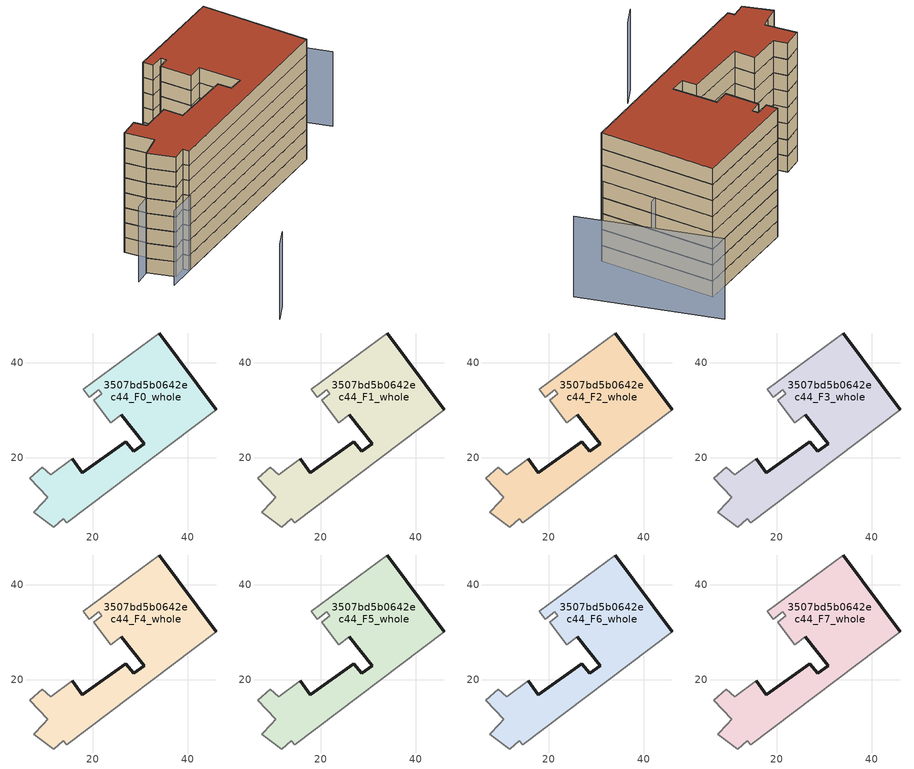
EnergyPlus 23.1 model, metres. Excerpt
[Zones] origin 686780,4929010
3507bd5b0642ec44_F0_whole
 floor ground (EU_floor_Construction): 30.85,22.9 28.6,21.35 27,23.36 17.79,16.83 15.62,19.75 11.11,16.34 9.34,17.99 6.7,15.67 10.48,11.63 9.54,10.57 7.57,8.45 11.75,5.34 13.72,7.12 14.49,6.25 46.06,30.08 34.07,46.31 17.99,34.38 19.22,32.79 21.28,34.32 21.89,33.47 20.22,32.1 23.84,27.35 26.03,29.06 z0
 wall outside (EU_wall_Construction): 15.62,19.75 17.79,16.83 27,23.36 28.6,21.35 30.85,22.9 26.03,29.06 / 34.07,46.31 46.06,30.08 z0:3
 wall adiabatic (EU_wall_Construction): 26.03,29.06 23.84,27.35 20.22,32.1 21.89,33.47 21.28,34.32 19.22,32.79 17.99,34.38 34.07,46.31 / 46.06,30.08 14.49,6.25 13.72,7.12 11.75,5.34 7.57,8.45 9.54,10.57 10.48,11.63 6.7,15.67 9.34,17.99 11.11,16.34 15.62,19.75 z0:3
3507bd5b0642ec44_F1_whole
 floor to 3507bd5b0642ec44_F0_whole (EU_floor_Construction): 30.85,22.9 28.6,21.35 27,23.36 17.79,16.83 15.62,19.75 11.11,16.34 9.34,17.99 6.7,15.67 10.48,11.63 9.54,10.57 7.57,8.45 11.75,5.34 13.72,7.12 14.49,6.25 46.06,30.08 34.07,46.31 17.99,34.38 19.22,32.79 21.28,34.32 21.89,33.47 20.22,32.1 23.84,27.35 26.03,29.06 z3
 wall outside (EU_wall_Construction): 15.62,19.75 17.79,16.83 27,23.36 28.6,21.35 30.85,22.9 26.03,29.06 / 34.07,46.31 46.06,30.08 z3:6
 wall adiabatic (EU_wall_Construction): 26.03,29.06 23.84,27.35 20.22,32.1 21.89,33.47 21.28,34.32 19.22,32.79 17.99,34.38 34.07,46.31 / 46.06,30.08 14.49,6.25 13.72,7.12 11.75,5.34 7.57,8.45 9.54,10.57 10.48,11.63 6.7,15.67 9.34,17.99 11.11,16.34 15.62,19.75 z3:6
3507bd5b0642ec44_F2_whole
 floor to 3507bd5b0642ec44_F1_whole (EU_floor_Construction): 30.85,22.9 28.6,21.35 27,23.36 17.79,16.83 15.62,19.75 11.11,16.34 9.34,17.99 6.7,15.67 10.48,11.63 9.54,10.57 7.57,8.45 11.75,5.34 13.72,7.12 14.49,6.25 46.06,30.08 34.07,46.31 17.99,34.38 19.22,32.79 21.28,34.32 21.89,33.47 20.22,32.1 23.84,27.35 26.03,29.06 z6
 wall outside (EU_wall_Construction): 15.62,19.75 17.79,16.83 27,23.36 28.6,21.35 30.85,22.9 26.03,29.06 / 34.07,46.31 46.06,30.08 z6:9
 wall adiabatic (EU_wall_Construction): 26.03,29.06 23.84,27.35 20.22,32.1 21.89,33.47 21.28,34.32 19.22,32.79 17.99,34.38 34.07,46.31 / 46.06,30.08 14.49,6.25 13.72,7.12 11.75,5.34 7.57,8.45 9.54,10.57 10.48,11.63 6.7,15.67 9.34,17.99 11.11,16.34 15.62,19.75 z6:9
3507bd5b0642ec44_F3_whole
 floor to 3507bd5b0642ec44_F2_whole (EU_floor_Construction): 30.85,22.9 28.6,21.35 27,23.36 17.79,16.83 15.62,19.75 11.11,16.34 9.34,17.99 6.7,15.67 10.48,11.63 9.54,10.57 7.57,8.45 11.75,5.34 13.72,7.12 14.49,6.25 46.06,30.08 34.07,46.31 17.99,34.38 19.22,32.79 21.28,34.32 21.89,33.47 20.22,32.1 23.84,27.35 26.03,29.06 z9
 wall outside (EU_wall_Construction): 15.62,19.75 17.79,16.83 27,23.36 28.6,21.35 30.85,22.9 26.03,29.06 / 34.07,46.31 46.06,30.08 z9:12
 wall adiabatic (EU_wall_Construction): 26.03,29.06 23.84,27.35 20.22,32.1 21.89,33.47 21.28,34.32 19.22,32.79 17.99,34.38 34.07,46.31 / 46.06,30.08 14.49,6.25 13.72,7.12 11.75,5.34 7.57,8.45 9.54,10.57 10.48,11.63 6.7,15.67 9.34,17.99 11.11,16.34 15.62,19.75 z9:12
3507bd5b0642ec44_F4_whole
 floor to 3507bd5b0642ec44_F3_whole (EU_floor_Construction): 30.85,22.9 28.6,21.35 27,23.36 17.79,16.83 15.62,19.75 11.11,16.34 9.34,17.99 6.7,15.67 10.48,11.63 9.54,10.57 7.57,8.45 11.75,5.34 13.72,7.12 14.49,6.25 46.06,30.08 34.07,46.31 17.99,34.38 19.22,32.79 21.28,34.32 21.89,33.47 20.22,32.1 23.84,27.35 26.03,29.06 z12
 wall outside (EU_wall_Construction): 15.62,19.75 17.79,16.83 27,23.36 28.6,21.35 30.85,22.9 26.03,29.06 / 34.07,46.31 46.06,30.08 z12:15
 wall adiabatic (EU_wall_Construction): 26.03,29.06 23.84,27.35 20.22,32.1 21.89,33.47 21.28,34.32 19.22,32.79 17.99,34.38 34.07,46.31 / 46.06,30.08 14.49,6.25 13.72,7.12 11.75,5.34 7.57,8.45 9.54,10.57 10.48,11.63 6.7,15.67 9.34,17.99 11.11,16.34 15.62,19.75 z12:15
3507bd5b0642ec44_F5_whole
 floor to 3507bd5b0642ec44_F4_whole (EU_floor_Construction): 30.85,22.9 28.6,21.35 27,23.36 17.79,16.83 15.62,19.75 11.11,16.34 9.34,17.99 6.7,15.67 10.48,11.63 9.54,10.57 7.57,8.45 11.75,5.34 13.72,7.12 14.49,6.25 46.06,30.08 34.07,46.31 17.99,34.38 19.22,32.79 21.28,34.32 21.89,33.47 20.22,32.1 23.84,27.35 26.03,29.06 z15
 wall outside (EU_wall_Construction): 15.62,19.75 17.79,16.83 27,23.36 28.6,21.35 30.85,22.9 26.03,29.06 / 34.07,46.31 46.06,30.08 z15:18
 wall adiabatic (EU_wall_Construction): 26.03,29.06 23.84,27.35 20.22,32.1 21.89,33.47 21.28,34.32 19.22,32.79 17.99,34.38 34.07,46.31 / 46.06,30.08 14.49,6.25 13.72,7.12 11.75,5.34 7.57,8.45 9.54,10.57 10.48,11.63 6.7,15.67 9.34,17.99 11.11,16.34 15.62,19.75 z15:18
3507bd5b0642ec44_F6_whole
 floor to 3507bd5b0642ec44_F5_whole (EU_floor_Construction): 30.85,22.9 28.6,21.35 27,23.36 17.79,16.83 15.62,19.75 11.11,16.34 9.34,17.99 6.7,15.67 10.48,11.63 9.54,10.57 7.57,8.45 11.75,5.34 13.72,7.12 14.49,6.25 46.06,30.08 34.07,46.31 17.99,34.38 19.22,32.79 21.28,34.32 21.89,33.47 20.22,32.1 23.84,27.35 26.03,29.06 z18
 wall outside (EU_wall_Construction): 15.62,19.75 17.79,16.83 27,23.36 28.6,21.35 30.85,22.9 26.03,29.06 / 34.07,46.31 46.06,30.08 z18:21
 wall adiabatic (EU_wall_Construction): 26.03,29.06 23.84,27.35 20.22,32.1 21.89,33.47 21.28,34.32 19.22,32.79 17.99,34.38 34.07,46.31 / 46.06,30.08 14.49,6.25 13.72,7.12 11.75,5.34 7.57,8.45 9.54,10.57 10.48,11.63 6.7,15.67 9.34,17.99 11.11,16.34 15.62,19.75 z18:21
3507bd5b0642ec44_F7_whole
 floor to 3507bd5b0642ec44_F6_whole (EU_floor_Construction): 30.85,22.9 28.6,21.35 27,23.36 17.79,16.83 15.62,19.75 11.11,16.34 9.34,17.99 6.7,15.67 10.48,11.63 9.54,10.57 7.57,8.45 11.75,5.34 13.72,7.12 14.49,6.25 46.06,30.08 34.07,46.31 17.99,34.38 19.22,32.79 21.28,34.32 21.89,33.47 20.22,32.1 23.84,27.35 26.03,29.06 z21
 wall outside (EU_wall_Construction): 15.62,19.75 17.79,16.83 27,23.36 28.6,21.35 30.85,22.9 26.03,29.06 / 34.07,46.31 46.06,30.08 z21:24
 wall adiabatic (EU_wall_Construction): 26.03,29.06 23.84,27.35 20.22,32.1 21.89,33.47 21.28,34.32 19.22,32.79 17.99,34.38 34.07,46.31 / 46.06,30.08 14.49,6.25 13.72,7.12 11.75,5.34 7.57,8.45 9.54,10.57 10.48,11.63 6.7,15.67 9.34,17.99 11.11,16.34 15.62,19.75 z21:24
 roof outside (EU_roof_Construction): 34.07,46.31 46.06,30.08 14.49,6.25 13.72,7.12 11.75,5.34 7.57,8.45 9.54,10.57 10.48,11.63 6.7,15.67 9.34,17.99 11.11,16.34 15.62,19.75 17.79,16.83 27,23.36 28.6,21.35 30.85,22.9 26.03,29.06 23.84,27.35 20.22,32.1 21.89,33.47 21.28,34.32 19.22,32.79 17.99,34.38 z24
shading: 41.12,38.67 5.35,6.45 / 22.71,-13.33 24.62,-9.94 / 10.4,3.11 45.91,30.28 / 53.97,37.66 34.79,52.72 z0:15
[Building]
EU S2 Campaign: North Axis=0; Terrain=City; Solar Distribution=FullExterior
[Site:Location]
Bologna: Latitude=44.5; Longitude=11.25; Time Zone=1; Elevation=37
[SizingPeriod:WeatherFileDays]
AnnualSizingPeriod: Begin Month=1; Begin Day of Month=1; End Month=12; End Day of Month=31; Day of Week for Start Day=Monday; Use Weather File Daylight Saving Period=No; Use Weather File Rain and Snow Indicators=No
[MATERIAL]
EU_InternalMass_Material: Roughness=MediumRough; Thickness=0.1; Conductivity=1; Density=1800; Specific Heat=900; Thermal Absorptance=0.9; Solar Absorptance=0.7; Visible Absorptance=0.7
[MATERIAL:NOMASS] Roughness=MediumRough; Thermal Absorptance=0.9; Solar Absorptance=0.7; Visible Absorptance=0.7
Name | Thermal Resistance
EU_wall_NoMass | 0.905828
EU_roof_NoMass | 0.37593
EU_floor_NoMass | 0.67114
[CONSTRUCTION]
EU_wall_Construction: EU_wall_NoMass
EU_roof_Construction: EU_roof_NoMass
EU_floor_Construction: EU_floor_NoMass
EU_InternalMass_Construction: EU_InternalMass_Material
[ZONE] Type=1; Multiplier=1; Ceiling Height=autocalculate; Volume=1680.71; Floor Area=autocalculate; Part of Total Floor Area=Yes
3507bd5b0642ec44_F0_whole; 3507bd5b0642ec44_F1_whole; 3507bd5b0642ec44_F2_whole; 3507bd5b0642ec44_F3_whole; 3507bd5b0642ec44_F4_whole; 3507bd5b0642ec44_F5_whole; 3507bd5b0642ec44_F6_whole; 3507bd5b0642ec44_F7_whole
[INTERNALMASS] Construction=EU_InternalMass_Construction; Surface Area=560.237
Name | Zone or ZoneList
3507bd5b0642ec44_F0_whole_EU_InternalMass | 3507bd5b0642ec44_F0_whole
3507bd5b0642ec44_F1_whole_EU_InternalMass | 3507bd5b0642ec44_F1_whole
3507bd5b0642ec44_F2_whole_EU_InternalMass | 3507bd5b0642ec44_F2_whole
3507bd5b0642ec44_F3_whole_EU_InternalMass | 3507bd5b0642ec44_F3_whole
3507bd5b0642ec44_F4_whole_EU_InternalMass | 3507bd5b0642ec44_F4_whole
3507bd5b0642ec44_F5_whole_EU_InternalMass | 3507bd5b0642ec44_F5_whole
3507bd5b0642ec44_F6_whole_EU_InternalMass | 3507bd5b0642ec44_F6_whole
3507bd5b0642ec44_F7_whole_EU_InternalMass | 3507bd5b0642ec44_F7_whole
[OTHEREQUIPMENT] Fuel Type=Electricity; Design Level Calculation Method=Watts/Area; Power per Zone Floor Area=1; Fraction Latent=0; Fraction Radiant=0; Fraction Lost=0; Carbon Dioxide Generation Rate=0; EndUse Subcategory=EU_Step8_InternalGains
Name | Zone or ZoneList or Space or SpaceList | Schedule
EU_Step8_InternalGain_3507bd5b0642ec44_F0_whole_f000 | 3507bd5b0642ec44_F0_whole | EU_Step8_GainSchedule_3507bd5b0642ec44_F0_whole_f000
EU_Step8_InternalGain_3507bd5b0642ec44_F1_whole_f000 | 3507bd5b0642ec44_F1_whole | EU_Step8_GainSchedule_3507bd5b0642ec44_F1_whole_f000
EU_Step8_InternalGain_3507bd5b0642ec44_F2_whole_f000 | 3507bd5b0642ec44_F2_whole | EU_Step8_GainSchedule_3507bd5b0642ec44_F2_whole_f000
EU_Step8_InternalGain_3507bd5b0642ec44_F3_whole_f000 | 3507bd5b0642ec44_F3_whole | EU_Step8_GainSchedule_3507bd5b0642ec44_F3_whole_f000
EU_Step8_InternalGain_3507bd5b0642ec44_F4_whole_f000 | 3507bd5b0642ec44_F4_whole | EU_Step8_GainSchedule_3507bd5b0642ec44_F4_whole_f000
EU_Step8_InternalGain_3507bd5b0642ec44_F5_whole_f000 | 3507bd5b0642ec44_F5_whole | EU_Step8_GainSchedule_3507bd5b0642ec44_F5_whole_f000
EU_Step8_InternalGain_3507bd5b0642ec44_F6_whole_f000 | 3507bd5b0642ec44_F6_whole | EU_Step8_GainSchedule_3507bd5b0642ec44_F6_whole_f000
EU_Step8_InternalGain_3507bd5b0642ec44_F7_whole_f000 | 3507bd5b0642ec44_F7_whole | EU_Step8_GainSchedule_3507bd5b0642ec44_F7_whole_f000
[ZONEVENTILATION:DESIGNFLOWRATE] Schedule=EU_AlwaysOn; Design Flow Rate Calculation Method=AirChanges/Hour; Air Changes per Hour=0.73129; Ventilation Type=Natural; Fan Pressure Rise=0; Fan Total Efficiency=1; Constant Term Coefficient=1; Temperature Term Coefficient=0; Velocity Term Coefficient=0; Velocity Squared Term Coefficient=0; Minimum Indoor Temperature=-100; Maximum Indoor Temperature=100; Delta Temperature=-100; Minimum Outdoor Temperature=-100; Maximum Outdoor Temperature=100; Maximum Wind Speed=40
Name | Zone or ZoneList or Space or SpaceList
EU_ConstantAir_3507bd5b0642ec44_F0_whole | 3507bd5b0642ec44_F0_whole
EU_ConstantAir_3507bd5b0642ec44_F1_whole | 3507bd5b0642ec44_F1_whole
EU_ConstantAir_3507bd5b0642ec44_F2_whole | 3507bd5b0642ec44_F2_whole
EU_ConstantAir_3507bd5b0642ec44_F3_whole | 3507bd5b0642ec44_F3_whole
EU_ConstantAir_3507bd5b0642ec44_F4_whole | 3507bd5b0642ec44_F4_whole
EU_ConstantAir_3507bd5b0642ec44_F5_whole | 3507bd5b0642ec44_F5_whole
EU_ConstantAir_3507bd5b0642ec44_F6_whole | 3507bd5b0642ec44_F6_whole
EU_ConstantAir_3507bd5b0642ec44_F7_whole | 3507bd5b0642ec44_F7_whole
[HVACTEMPLATE:THERMOSTAT] Constant Heating Setpoint=20; Constant Cooling Setpoint=50
EU_HeatOnly_3507bd5b0642ec44_F0_whole; EU_HeatOnly_3507bd5b0642ec44_F1_whole; EU_HeatOnly_3507bd5b0642ec44_F2_whole; EU_HeatOnly_3507bd5b0642ec44_F3_whole; EU_HeatOnly_3507bd5b0642ec44_F4_whole; EU_HeatOnly_3507bd5b0642ec44_F5_whole; EU_HeatOnly_3507bd5b0642ec44_F6_whole; EU_HeatOnly_3507bd5b0642ec44_F7_whole
[HVACTEMPLATE:ZONE:IDEALLOADSAIRSYSTEM] System Availability Schedule=EU_AlwaysOn; Maximum Heating Supply Air Temperature=50; Minimum Cooling Supply Air Temperature=13; Maximum Heating Supply Air Humidity Ratio=0.0156; Minimum Cooling Supply Air Humidity Ratio=0.0077; Heating Limit=NoLimit; Cooling Limit=NoLimit; Heating Availability Schedule=EU_AlwaysOn; Cooling Availability Schedule=EU_CoolingOff; Dehumidification Control Type=ConstantSensibleHeatRatio; Cooling Sensible Heat Ratio=0.7; Dehumidification Setpoint=60; Humidification Control Type=None; Humidification Setpoint=30; Outdoor Air Method=None; Outdoor Air Flow Rate per Person=0.00944; Outdoor Air Flow Rate per Zone Floor Area=0; Outdoor Air Flow Rate per Zone=0; Demand Controlled Ventilation Type=None; Outdoor Air Economizer Type=NoEconomizer; Heat Recovery Type=None; Sensible Heat Recovery Effectiveness=0.7; Latent Heat Recovery Effectiveness=0.65
Name | Template Thermostat
3507bd5b0642ec44_F0_whole | EU_HeatOnly_3507bd5b0642ec44_F0_whole
3507bd5b0642ec44_F1_whole | EU_HeatOnly_3507bd5b0642ec44_F1_whole
3507bd5b0642ec44_F2_whole | EU_HeatOnly_3507bd5b0642ec44_F2_whole
3507bd5b0642ec44_F3_whole | EU_HeatOnly_3507bd5b0642ec44_F3_whole
3507bd5b0642ec44_F4_whole | EU_HeatOnly_3507bd5b0642ec44_F4_whole
3507bd5b0642ec44_F5_whole | EU_HeatOnly_3507bd5b0642ec44_F5_whole
3507bd5b0642ec44_F6_whole | EU_HeatOnly_3507bd5b0642ec44_F6_whole
3507bd5b0642ec44_F7_whole | EU_HeatOnly_3507bd5b0642ec44_F7_whole
[SIZING:ZONE] Zone Cooling Design Supply Air Temperature Input Method=SupplyAirTemperature; Zone Cooling Design Supply Air Temperature=13; Zone Heating Design Supply Air Temperature Input Method=SupplyAirTemperature; Zone Heating Design Supply Air Temperature=50; Zone Cooling Design Supply Air Humidity Ratio=0.008; Zone Heating Design Supply Air Humidity Ratio=0.008; Cooling Design Air Flow Method=DesignDay; Cooling Design Air Flow Rate=0; Cooling Minimum Air Flow per Zone Floor Area=0.000762; Cooling Minimum Air Flow=0; Cooling Minimum Air Flow Fraction=0.2; Heating Design Air Flow Method=DesignDay; Heating Design Air Flow Rate=0; Heating Maximum Air Flow per Zone Floor Area=0.002032; Heating Maximum Air Flow=0.141576; Heating Maximum Air Flow Fraction=0.3; Account for Dedicated Outdoor Air System=No; Dedicated Outdoor Air System Control Strategy=NeutralSupplyAir; Dedicated Outdoor Air Low Setpoint Temperature for Design=autosize; Dedicated Outdoor Air High Setpoint Temperature for Design=autosize; Zone Load Sizing Method=Sensible Load Only No Latent Load; Zone Latent Cooling Design Supply Air Humidity Ratio Input Method=HumidityRatioDifference; Zone Cooling Design Supply Air Humidity Ratio Difference=0.005; Zone Latent Heating Design Supply Air Humidity Ratio Input Method=HumidityRatioDifference; Zone Humidification Design Supply Air Humidity Ratio Difference=0.005
3507bd5b0642ec44_F0_whole; 3507bd5b0642ec44_F1_whole; 3507bd5b0642ec44_F2_whole; 3507bd5b0642ec44_F3_whole; 3507bd5b0642ec44_F4_whole; 3507bd5b0642ec44_F5_whole; 3507bd5b0642ec44_F6_whole; 3507bd5b0642ec44_F7_whole
[SCHEDULE:CONSTANT]
Name | Hourly Value
EU_AlwaysOn | 1
EU_CoolingOff | 0
[SCHEDULE:FILE] Column Number=1; Rows to Skip at Top=0; Number of Hours of Data=8760; Column Separator=Comma; Interpolate to Timestep=No; Minutes per Item=60; Adjust Schedule for Daylight Savings=Yes
Name | File
EU_Step8_GainSchedule_3507bd5b0642ec44_F0_whole_f000 | ../../schedules/3507bd5b0642ec44/3507bd5b0642ec44_F0_whole_f000_gain.csv
EU_Step8_GainSchedule_3507bd5b0642ec44_F1_whole_f000 | ../../schedules/3507bd5b0642ec44/3507bd5b0642ec44_F1_whole_f000_gain.csv
EU_Step8_GainSchedule_3507bd5b0642ec44_F2_whole_f000 | ../../schedules/3507bd5b0642ec44/3507bd5b0642ec44_F2_whole_f000_gain.csv
EU_Step8_GainSchedule_3507bd5b0642ec44_F3_whole_f000 | ../../schedules/3507bd5b0642ec44/3507bd5b0642ec44_F3_whole_f000_gain.csv
EU_Step8_GainSchedule_3507bd5b0642ec44_F4_whole_f000 | ../../schedules/3507bd5b0642ec44/3507bd5b0642ec44_F4_whole_f000_gain.csv
EU_Step8_GainSchedule_3507bd5b0642ec44_F5_whole_f000 | ../../schedules/3507bd5b0642ec44/3507bd5b0642ec44_F5_whole_f000_gain.csv
EU_Step8_GainSchedule_3507bd5b0642ec44_F6_whole_f000 | ../../schedules/3507bd5b0642ec44/3507bd5b0642ec44_F6_whole_f000_gain.csv
EU_Step8_GainSchedule_3507bd5b0642ec44_F7_whole_f000 | ../../schedules/3507bd5b0642ec44/3507bd5b0642ec44_F7_whole_f000_gain.csv
